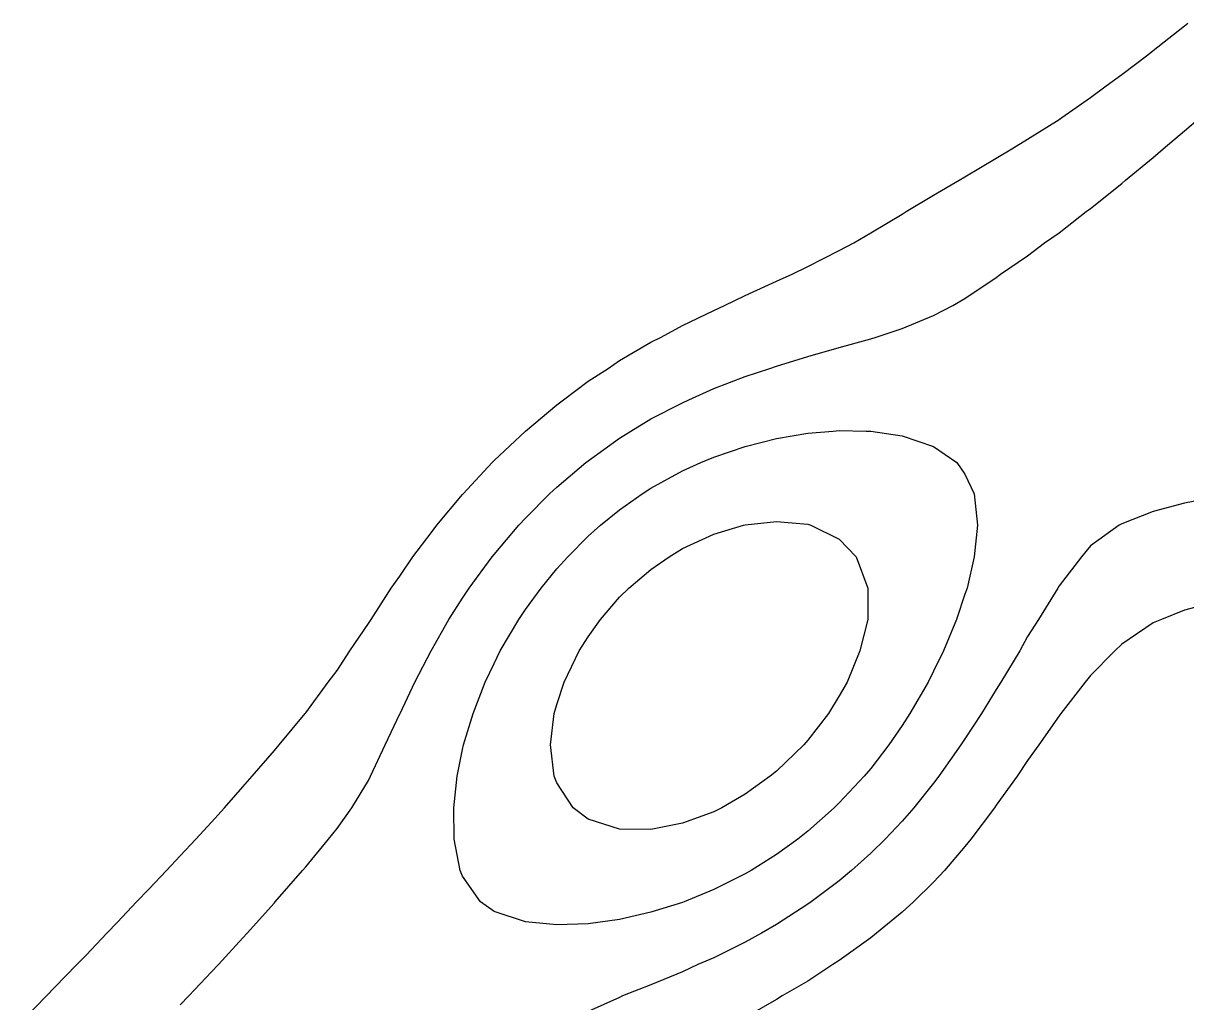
# Model space of a CAD drawing. Header units: inches. Extents: x -3765 to -2207, y 6717241 to 6718976.
# Drawn here: x -3391.5 to -3252.6, y 6717676.7 to 6717793.7 of the extents above; entities that cross this region are included whole.
import ezdxf

# ---------------------------------------------------------------- set-up
doc = ezdxf.new("R2010")
doc.units = ezdxf.units.IN
doc.header["$MEASUREMENT"] = 0

msp = doc.modelspace()

# ---------------------------------------------------------------- linework, layer by layer
for points in [[(-3391.5, 6717674.7), (-3388.73, 6717677.55), (-3387.75, 6717678.56), (-3385.1, 6717681.3), (-3384, 6717682.44), (-3381.52, 6717685.05), (-3380.25, 6717686.37), (-3377.96, 6717688.8), (-3376.51, 6717690.31), (-3374.39, 6717692.54), (-3372.76, 6717694.27), (-3370.89, 6717696.29), (-3369.01, 6717698.33), (-3367.48, 6717700.04), (-3365.26, 6717702.52), (-3364.16, 6717703.79), (-3361.51, 6717706.87), (-3360.96, 6717707.54), (-3357.85, 6717711.28), (-3357.77, 6717711.38), (-3355.07, 6717715.03), (-3354.02, 6717716.43), (-3352.5, 6717718.78), (-3350.27, 6717722.03), (-3349.97, 6717722.53), (-3347.55, 6717726.28), (-3346.52, 6717727.7), (-3344.96, 6717730.02), (-3342.77, 6717732.89), (-3342.11, 6717733.77), (-3339.03, 6717737.46), (-3338.98, 6717737.52), (-3335.52, 6717741.27), (-3335.28, 6717741.51), (-3331.54, 6717745.02), (-3331.53, 6717745.03), (-3327.78, 6717748.18), (-3326.99, 6717748.76), (-3324.03, 6717750.99), (-3321.67, 6717752.51), (-3320.29, 6717753.44), (-3316.54, 6717755.63), (-3315.31, 6717756.26), (-3312.79, 6717757.65), (-3309.04, 6717759.45), (-3307.77, 6717760.01), (-3305.29, 6717761.24), (-3301.55, 6717762.94), (-3299.67, 6717763.76), (-3297.8, 6717764.7), (-3294.05, 6717766.59), (-3292.33, 6717767.51), (-3290.3, 6717768.71), (-3286.55, 6717770.95), (-3286.05, 6717771.25), (-3282.81, 6717773.19), (-3279.74, 6717775), (-3279.06, 6717775.4), (-3275.31, 6717777.63), (-3273.45, 6717778.75), (-3271.56, 6717779.9), (-3267.81, 6717782.26), (-3267.47, 6717782.5), (-3264.06, 6717784.87), (-3262.18, 6717786.25), (-3260.32, 6717787.62), (-3257.2, 6717789.99), (-3256.57, 6717790.49), (-3252.82, 6717793.42), (-3252.41, 6717793.74)], [(-3372.76, 6717676.5), (-3371.73, 6717677.55), (-3369.01, 6717680.42), (-3368.19, 6717681.3), (-3365.26, 6717684.48), (-3364.75, 6717685.05), (-3361.51, 6717688.68), (-3361.41, 6717688.8), (-3358.15, 6717692.54), (-3357.77, 6717692.99), (-3355.03, 6717696.29), (-3354.02, 6717697.56), (-3352.27, 6717700.04), (-3350.27, 6717703.29), (-3350.04, 6717703.79), (-3348.29, 6717707.54), (-3346.52, 6717711.24), (-3346.51, 6717711.28), (-3344.74, 6717715.03), (-3342.78, 6717718.78), (-3342.77, 6717718.79), (-3340.67, 6717722.53), (-3339.03, 6717725.07), (-3338.24, 6717726.28), (-3335.49, 6717730.02), (-3335.28, 6717730.28), (-3332.32, 6717733.77), (-3331.53, 6717734.63), (-3328.66, 6717737.52), (-3327.78, 6717738.34), (-3324.31, 6717741.27), (-3324.03, 6717741.49), (-3320.29, 6717744.18), (-3318.93, 6717745.02), (-3316.54, 6717746.48), (-3312.79, 6717748.42), (-3312, 6717748.76), (-3309.04, 6717750.11), (-3305.29, 6717751.55), (-3302.36, 6717752.51), (-3301.55, 6717752.8), (-3297.8, 6717753.95), (-3294.05, 6717755), (-3290.3, 6717756.06), (-3289.63, 6717756.26), (-3286.55, 6717757.3), (-3282.81, 6717758.82), (-3280.51, 6717760.01), (-3279.06, 6717760.85), (-3275.31, 6717763.38), (-3274.79, 6717763.76), (-3271.56, 6717765.95), (-3269.53, 6717767.51), (-3267.81, 6717768.71), (-3264.56, 6717771.25), (-3264.06, 6717771.61), (-3260.32, 6717774.6), (-3259.86, 6717775), (-3256.57, 6717777.71), (-3255.39, 6717778.75), (-3252.82, 6717780.88), (-3250.94, 6717782.5)], [(-3312.57, 6717688.8), (-3312.79, 6717688.71), (-3316.54, 6717687.55), (-3320.29, 6717686.7), (-3324.03, 6717686.18), (-3327.78, 6717686.04), (-3331.53, 6717686.4), (-3335.28, 6717687.65), (-3336.9, 6717688.8), (-3339.03, 6717691.85), (-3339.32, 6717692.54), (-3340.05, 6717696.29), (-3340.09, 6717700.04), (-3339.69, 6717703.79), (-3339.03, 6717707), (-3338.92, 6717707.54), (-3337.79, 6717711.28), (-3336.34, 6717715.03), (-3335.28, 6717717.25), (-3334.53, 6717718.78), (-3332.33, 6717722.53), (-3331.53, 6717723.7), (-3329.67, 6717726.28), (-3327.78, 6717728.56), (-3326.47, 6717730.02), (-3324.03, 6717732.46), (-3322.56, 6717733.77), (-3320.29, 6717735.63), (-3317.59, 6717737.52), (-3316.54, 6717738.22), (-3312.79, 6717740.28), (-3310.57, 6717741.27), (-3309.04, 6717741.93), (-3305.29, 6717743.2), (-3301.55, 6717744.15), (-3297.8, 6717744.78), (-3294.77, 6717745.02), (-3294.05, 6717745.08), (-3290.84, 6717745.02), (-3290.3, 6717745), (-3286.55, 6717744.46), (-3282.81, 6717743.17), (-3280.03, 6717741.27), (-3279.06, 6717739.88), (-3277.96, 6717737.52), (-3277.55, 6717733.77), (-3277.93, 6717730.02), (-3278.79, 6717726.28), (-3279.06, 6717725.53), (-3280.04, 6717722.53), (-3281.59, 6717718.78), (-3282.81, 6717716.34), (-3283.44, 6717715.03), (-3285.61, 6717711.28), (-3286.55, 6717709.84), (-3288.12, 6717707.54), (-3290.3, 6717704.72), (-3291.08, 6717703.79), (-3294.05, 6717700.62), (-3294.65, 6717700.04), (-3297.8, 6717697.25), (-3299.02, 6717696.29), (-3301.55, 6717694.45), (-3304.59, 6717692.54), (-3305.29, 6717692.12), (-3309.04, 6717690.25), (-3312.57, 6717688.8)], [(-3249.07, 6717737.13), (-3252.82, 6717736.43), (-3256.57, 6717735.43), (-3260.32, 6717733.96), (-3260.61, 6717733.77), (-3264.06, 6717731.3), (-3265.13, 6717730.02), (-3267.81, 6717726.54), (-3267.97, 6717726.28), (-3270.27, 6717722.53), (-3271.56, 6717720.48), (-3272.51, 6717718.78), (-3274.74, 6717715.03), (-3275.31, 6717714.14), (-3277.05, 6717711.28), (-3279.06, 6717708.26), (-3279.53, 6717707.54), (-3282.17, 6717703.79), (-3282.81, 6717702.97), (-3285.16, 6717700.04), (-3286.55, 6717698.45), (-3288.58, 6717696.29), (-3290.3, 6717694.6), (-3292.59, 6717692.54), (-3294.05, 6717691.32), (-3297.4, 6717688.8), (-3297.8, 6717688.51), (-3301.55, 6717686.08), (-3303.36, 6717685.05), (-3305.29, 6717683.96), (-3309.04, 6717682.12), (-3310.93, 6717681.3), (-3312.79, 6717680.44), (-3316.54, 6717678.88), (-3319.92, 6717677.55), (-3320.29, 6717677.38), (-3324.03, 6717675.7)], [(-3308.07, 6717700.04), (-3309.04, 6717699.54), (-3312.79, 6717698.18), (-3316.54, 6717697.43), (-3320.29, 6717697.46), (-3324.03, 6717698.67), (-3325.84, 6717700.04), (-3327.78, 6717703), (-3328.1, 6717703.79), (-3328.54, 6717707.54), (-3328.11, 6717711.28), (-3327.78, 6717712.37), (-3326.92, 6717715.03), (-3325.1, 6717718.78), (-3324.03, 6717720.46), (-3322.56, 6717722.53), (-3320.29, 6717725.17), (-3319.17, 6717726.28), (-3316.54, 6717728.51), (-3314.37, 6717730.02), (-3312.79, 6717731), (-3309.04, 6717732.7), (-3305.49, 6717733.77), (-3305.29, 6717733.83), (-3301.55, 6717734.22), (-3297.8, 6717733.89), (-3297.43, 6717733.77), (-3294.05, 6717732.11), (-3292.03, 6717730.02), (-3290.63, 6717726.28), (-3290.66, 6717722.53), (-3291.59, 6717718.78), (-3293.13, 6717715.03), (-3294.05, 6717713.39), (-3295.35, 6717711.28), (-3297.8, 6717708.1), (-3298.29, 6717707.54), (-3301.55, 6717704.41), (-3302.31, 6717703.79), (-3305.29, 6717701.64), (-3308.07, 6717700.04)], [(-3249.07, 6717724.65), (-3252.82, 6717723.62), (-3255.59, 6717722.53), (-3256.57, 6717722.11), (-3260.32, 6717719.58), (-3261.14, 6717718.78), (-3264.06, 6717715.82), (-3264.68, 6717715.03), (-3267.61, 6717711.28), (-3267.81, 6717711.02), (-3270.22, 6717707.54), (-3271.56, 6717705.66), (-3272.82, 6717703.79), (-3275.31, 6717700.33), (-3275.52, 6717700.04), (-3278.34, 6717696.29), (-3279.06, 6717695.42), (-3281.5, 6717692.54), (-3282.81, 6717691.15), (-3285.2, 6717688.8), (-3286.55, 6717687.55), (-3289.59, 6717685.05), (-3290.3, 6717684.48), (-3294.05, 6717681.79), (-3294.81, 6717681.3), (-3297.8, 6717679.33), (-3300.89, 6717677.55), (-3301.55, 6717677.14), (-3305.29, 6717674.99)]]:
    msp.add_lwpolyline(points)

doc.saveas('drawing.dxf')
